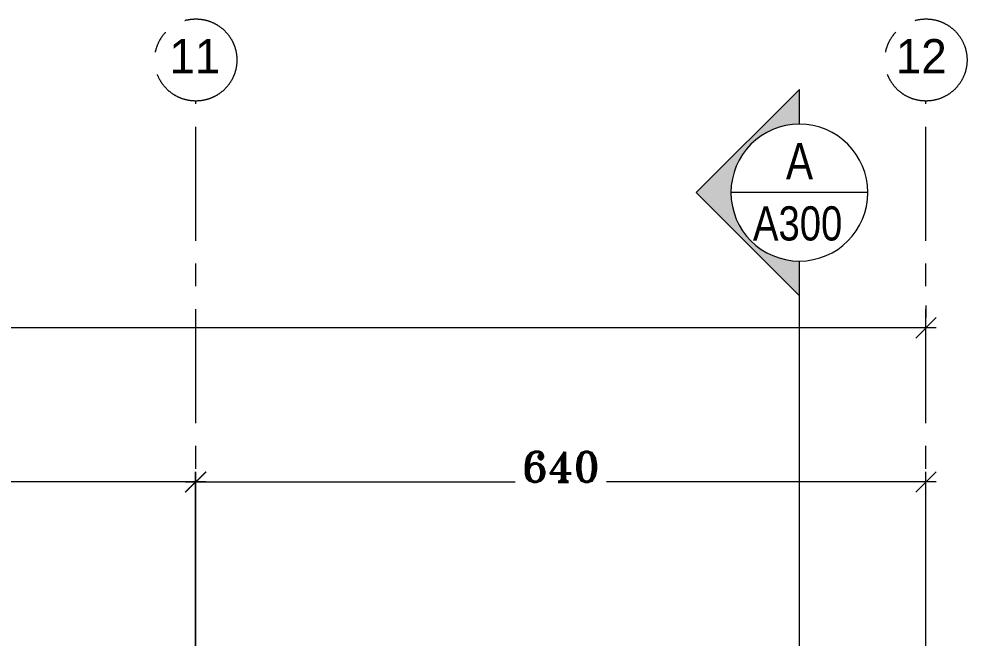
# Model space of a CAD drawing. Header units: millimetres. Extents: x -9083 to 924194, y -232449 to 321637.
# Drawn here: x 108935 to 117245, y 174758 to 180189 of the extents above; entities that cross this region are included whole.
import ezdxf
from ezdxf.enums import TextEntityAlignment as Align

# ---------------------------------------------------------------- set-up
doc = ezdxf.new("R2010")
doc.units = ezdxf.units.MM
doc.header["$LTSCALE"] = 400
doc.header["$MEASUREMENT"] = 0
doc.header["$PDMODE"] = 3
doc.linetypes.add('CENTER', pattern=[2, 1.25, -0.25, 0.25, -0.25])
doc.linetypes.add('CENTERX2', pattern=[4, 2.5, -0.5, 0.5, -0.5])
doc.layers.get('0').update_dxf_attribs({"lineweight": 0, "true_color": 0xff1414})
doc.layers.get('Defpoints').update_dxf_attribs({"color": 8, "lineweight": 5})
doc.layers.add('AXIES', color=7, linetype='CENTER', lineweight=0, true_color=0x949596)
for name, color, linetype, lineweight in [('AXIS DIMENSION', 8, 'Continuous', 5), ('REFER SECTIONS', 8, 'Continuous', 5), ('TAG ELEVATIONS DETAIL', 8, 'Continuous', 9), ('WALL PROPOSED', 255, 'Continuous', 30)]:
    doc.layers.add(name, color=color, linetype=linetype, lineweight=lineweight)
doc.styles.add('arial', font='arial.ttf', dxfattribs={"width": 0.8, "height": 2.2})
doc.styles.add('ROMANT', font='romant.shx')
doc.styles.get("Standard").update_dxf_attribs({"font": 'GOTHIC.TTF', "height": 220})
doc.dimstyles.new('AXIS DIMENSION', dxfattribs={"dimscale": 1.2, "dimtxt": 220, "dimasz": 150, "dimexe": 75, "dimexo": 200, "dimgap": 50, "dimtad": 0, "dimdec": 0, "dimlfac": 0.1, "dimzin": 0, "dimdsep": 46, "dimtxsty": 'ROMANT', "dimblk": 'OBLIQUE', "dimcen": 200, "dimdle": 75, "dimclrd": 17, "dimclre": 94, "dimclrt": 3, "dimadec": 0, "dimazin": 0, "dimtfac": 0.5, "dimtdec": 0, "dimtix": 1, "dimtofl": 0, "dimtmove": 2, "dimatfit": 2, "dimfxl": 100, "dimtvp": 0.5, "dimtolj": 1, "dimtzin": 0, "dimlwd": -1, "dimlwe": -1, "dimarcsym": 0})

# ---------------------------------------------------------------- blocks, each defined once
blk = doc.blocks.new('_Oblique')
at = {"color": 0, "linetype": 'ByBlock', "lineweight": -2}
blk.add_line((-0.5, -0.5), (0.5, 0.5), dxfattribs=at)
blk = doc.blocks.new('*D166')
at = {"layer": 'AXIS DIMENSION', "color": 94, "ltscale": 20, "transparency": 16777216}
for p, q in [((6115082.5, 811188.9), (6115082.5, 813339.4)), ((6119280.7, 811188.9), (6119280.7, 813339.4))]:
    blk.add_line(p, q, dxfattribs=at)
at = {"layer": 'AXIS DIMENSION', "color": 17, "ltscale": 20, "transparency": 16777216}
for p, q in [((6114992.5, 813249.4), (6116775.9, 813249.4)), ((6119370.7, 813249.4), (6117587.3, 813249.4))]:
    blk.add_line(p, q, dxfattribs=at)
at = {"layer": 'Defpoints', "color": 0, "ltscale": 20, "transparency": 16777216}
for p in [(6119280.7, 813249.4), (6115082.5, 810948.9), (6119280.7, 810948.9)]:
    blk.add_point(p, dxfattribs=at)
at = {"layer": 'AXIS DIMENSION', "color": 17, "ltscale": 20, "transparency": 16777216, "xscale": 179.9999999999999, "yscale": 179.9999999999999, "zscale": 179.9999999999999, "rotation": 180}
blk.add_blockref('_Oblique', (6115082.5, 813249.4), dxfattribs=at)
at = {"layer": 'AXIS DIMENSION', "color": 17, "ltscale": 20, "transparency": 16777216, "xscale": 179.9999999999999, "yscale": 179.9999999999999, "zscale": 179.9999999999999}
blk.add_blockref('_Oblique', (6119280.7, 813249.4), dxfattribs=at)
at = {"layer": 'AXIS DIMENSION', "color": 3, "ltscale": 20, "transparency": 16777216, "insert": (6117181.6, 813381.4), "char_height": 264, "attachment_point": 5, "style": 'ROMANT'}
blk.add_mtext('\\A1;420', dxfattribs=at)
blk = doc.blocks.new('*D167')
at = {"layer": 'AXIS DIMENSION', "color": 94, "ltscale": 20, "transparency": 16777216}
for p, q in [((6119282.5, 811188.9), (6119282.5, 813339.4)), ((6125682.5, 811188.9), (6125682.5, 813339.4))]:
    blk.add_line(p, q, dxfattribs=at)
at = {"layer": 'AXIS DIMENSION', "color": 17, "ltscale": 20, "transparency": 16777216}
for p, q in [((6119192.5, 813249.4), (6122083.1, 813249.4)), ((6125772.5, 813249.4), (6122881.9, 813249.4))]:
    blk.add_line(p, q, dxfattribs=at)
at = {"layer": 'Defpoints', "color": 0, "ltscale": 20, "transparency": 16777216}
for p in [(6125682.5, 813249.4), (6119282.5, 810948.9), (6125682.5, 810948.9)]:
    blk.add_point(p, dxfattribs=at)
at = {"layer": 'AXIS DIMENSION', "color": 17, "ltscale": 20, "transparency": 16777216, "xscale": 179.9999999999999, "yscale": 179.9999999999999, "zscale": 179.9999999999999, "rotation": 180}
blk.add_blockref('_Oblique', (6119282.5, 813249.4), dxfattribs=at)
at = {"layer": 'AXIS DIMENSION', "color": 17, "ltscale": 20, "transparency": 16777216, "xscale": 179.9999999999999, "yscale": 179.9999999999999, "zscale": 179.9999999999999}
blk.add_blockref('_Oblique', (6125682.5, 813249.4), dxfattribs=at)
at = {"layer": 'AXIS DIMENSION', "color": 3, "ltscale": 20, "transparency": 16777216, "insert": (6122482.5, 813381.4), "char_height": 264, "attachment_point": 5, "style": 'ROMANT'}
blk.add_mtext('\\A1;640', dxfattribs=at)
blk = doc.blocks.new('*D157')
at = {"layer": 'AXIS DIMENSION', "color": 94, "ltscale": 20, "transparency": 16777216}
for p, q in [((6077582.5, 814796.7), (6077582.5, 814691.5)), ((6125682.5, 814796.7), (6125682.5, 814691.5))]:
    blk.add_line(p, q, dxfattribs=at)
at = {"layer": 'AXIS DIMENSION', "color": 17, "ltscale": 20, "transparency": 16777216}
for p, q in [((6077492.5, 814601.5), (6101101.1, 814601.5)), ((6125772.5, 814601.5), (6102163.9, 814601.5))]:
    blk.add_line(p, q, dxfattribs=at)
at = {"layer": 'Defpoints', "color": 0, "ltscale": 20, "transparency": 16777216}
for p in [(6077582.5, 814556.7), (6125682.5, 814601.5), (6125682.5, 814556.7)]:
    blk.add_point(p, dxfattribs=at)
at = {"layer": 'AXIS DIMENSION', "color": 17, "ltscale": 20, "transparency": 16777216, "xscale": 179.9999999999999, "yscale": 179.9999999999999, "zscale": 179.9999999999999, "rotation": 180}
blk.add_blockref('_Oblique', (6077582.5, 814601.5), dxfattribs=at)
at = {"layer": 'AXIS DIMENSION', "color": 17, "ltscale": 20, "transparency": 16777216, "xscale": 179.9999999999999, "yscale": 179.9999999999999, "zscale": 179.9999999999999}
blk.add_blockref('_Oblique', (6125682.5, 814601.5), dxfattribs=at)
at = {"layer": 'AXIS DIMENSION', "color": 3, "ltscale": 20, "transparency": 16777216, "insert": (6101632.5, 814733.5), "char_height": 264, "attachment_point": 5, "style": 'ROMANT'}
blk.add_mtext('\\A1;4810', dxfattribs=at)
blk = doc.blocks.new('A-SEC-REF-ARROW-1')
at = {"layer": 'TAG ELEVATIONS DETAIL'}
h = blk.add_hatch(color=8, dxfattribs=at)
edge = h.paths.add_edge_path()
edge.add_line((0, 904), (0, 600))
edge.add_ellipse((0, 0), major_axis=(424.3, 424.3), ratio=1, start_angle=45, end_angle=135)
edge.add_ellipse((0, 0), major_axis=(424.3, 424.3), ratio=1, start_angle=135, end_angle=225)
edge.add_line((0, -600), (0, -904))
edge.add_line((0, -904), (-904, 0))
edge.add_line((-904, 0), (0, 904))
at = {"layer": 'TAG ELEVATIONS DETAIL', "color": 8, "linetype": 'Continuous', "ltscale": 100}
for p, q in [((-904, 0), (0, 904)), ((0, 904), (0, 600)), ((0, -904), (-904, 0)), ((0, -600), (0, -904))]:
    blk.add_line(p, q, dxfattribs=at)
at = {"layer": 'TAG ELEVATIONS DETAIL', "color": 8, "linetype": 'Continuous'}
blk.add_circle((0, 0), 600, dxfattribs=at)
blk = doc.blocks.new('A-SEC-REF-1')
at = {"layer": 'TAG ELEVATIONS DETAIL', "ltscale": 800}
blk.add_line((-600, 0), (600, 0), dxfattribs=at)
at = {"layer": 'TAG ELEVATIONS DETAIL', "linetype": 'Continuous', "style": 'arial', "width": 0.8}
for tag, height, p in [('SECTION-LETTER', 320, (-1.1, 275.5)), ('DRAWING-REF', 300, (15.4, -269.9))]:
    blk.add_attdef(tag, text='', height=height, dxfattribs=at).set_placement(p, align=Align.MIDDLE)
blk = doc.blocks.new('RTEWR')
at = {"layer": 'TAG ELEVATIONS DETAIL'}
blk.add_line((-24807.4, 157421.9), (-24807.4, 180951), dxfattribs=at)
at = {"layer": 'TAG ELEVATIONS DETAIL', "xscale": -1, "rotation": 180}
blk.add_blockref('A-SEC-REF-ARROW-1', (-24807.4, 181551), dxfattribs=at)
at = {"layer": 'TAG ELEVATIONS DETAIL'}
ref = blk.add_blockref('A-SEC-REF-1', (-24807.4, 181551), dxfattribs=dict(at, xscale=-1))
ref.add_attrib('SECTION-LETTER', 'A', dxfattribs={"layer": 'REFER SECTIONS', "linetype": 'Continuous', "height": 320, "style": 'arial', "width": 0.8}).set_placement((-24806.3, 181826.5), align=Align.MIDDLE)
ref.add_attrib('DRAWING-REF', 'A300', dxfattribs={"layer": 'REFER SECTIONS', "linetype": 'Continuous', "height": 300, "style": 'arial', "width": 0.8}).set_placement((-24822.8, 181281.1), align=Align.MIDDLE)
blk = doc.blocks.new('hjhg')
at = {"layer": 'AXIES', "linetype": 'CENTERX2'}
for p, q in [((6119282.5, 791366), (6119282.5, 816591.3)), ((6125682.5, 791366), (6125682.5, 816591.3))]:
    blk.add_line(p, q, dxfattribs=at)
for centre in [(6119282.5, 816951.3), (6125682.5, 816951.3)]:
    blk.add_circle(centre, 360, dxfattribs=at)
for s, p in [('11', (6119050.8, 816834.6)), ('12', (6125418.2, 816834.6))]:
    blk.add_text(s, height=300, dxfattribs=at).set_placement(p)
at = {"layer": 'AXIS DIMENSION', "ltscale": 20}
for base, p1, p2, picture, middle in [((6125682.5, 814601.5), (6077582.5, 814556.7), (6125682.5, 814556.7), '*D157', (6101632.5, 814733.5)), ((6119280.7, 813249.4), (6115082.5, 810948.9), (6119280.7, 810948.9), '*D166', (6117181.6, 813381.4)), ((6125682.5, 813249.4), (6119282.5, 810948.9), (6125682.5, 810948.9), '*D167', (6122482.5, 813381.4))]:
    dim = blk.add_linear_dim(base=base, p1=p1, p2=p2, dimstyle='AXIS DIMENSION', dxfattribs=at)
    dim.commit()
    dim.dimension.update_dxf_attribs({"geometry": picture, "text_midpoint": middle})

msp = doc.modelspace()

# ---------------------------------------------------------------- block references
at = {"layer": 'TAG ELEVATIONS DETAIL'}
msp.add_blockref('RTEWR', (140583.46606, -2885.15), dxfattribs=at)
at = {"layer": 'WALL PROPOSED'}
msp.add_blockref('hjhg', (-6008797.0977, -637121.91356), dxfattribs=at)

doc.saveas('drawing.dxf')
